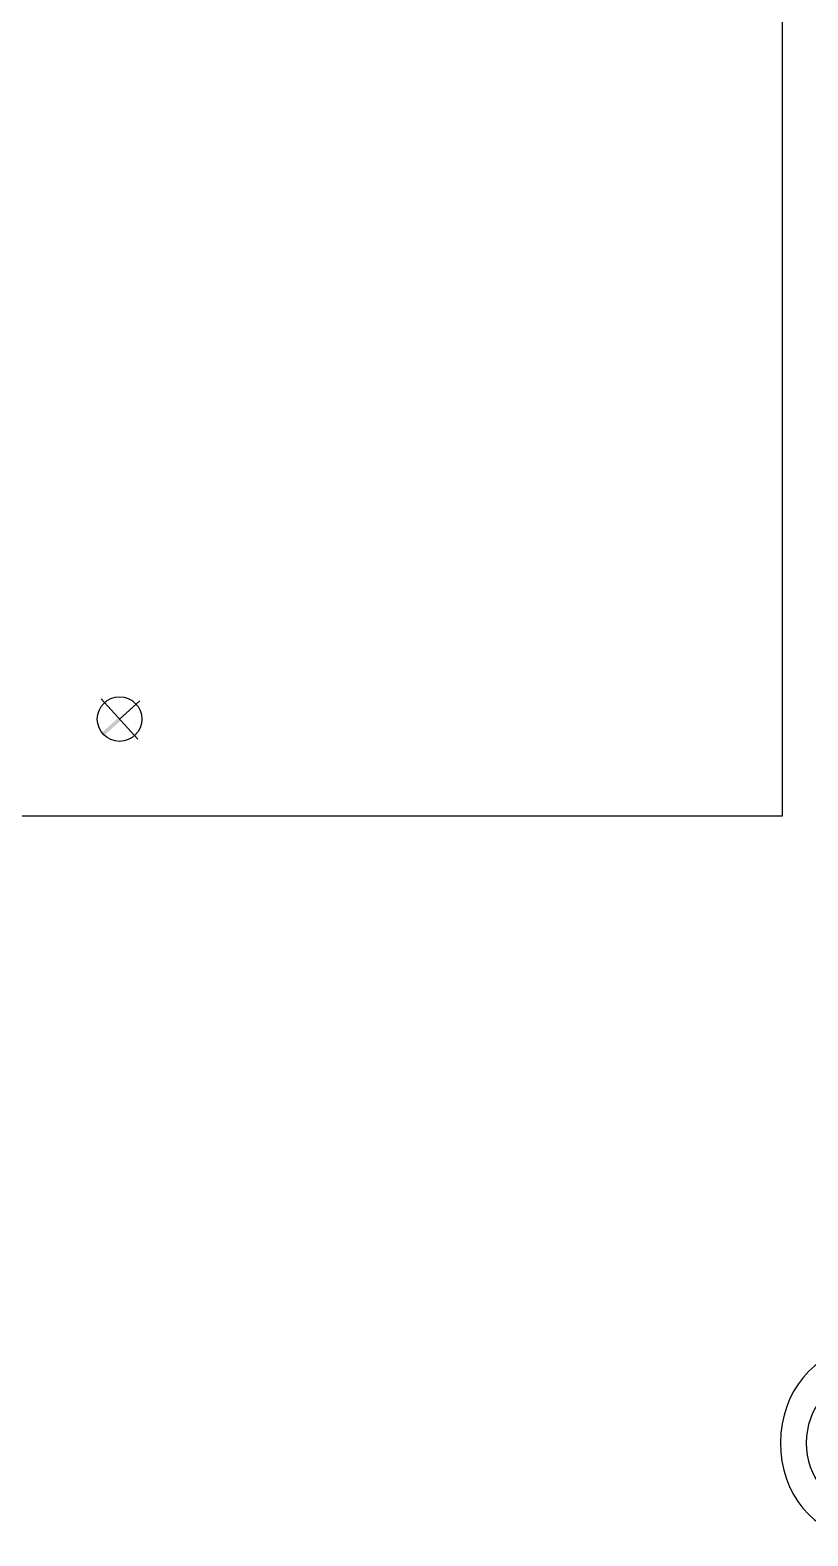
# Model space of a CAD drawing. Header units: metres. Extents: x -228 to 369, y -174 to 385.
# Drawn here: x 91.29 to 116.47, y -23.3 to 25.45 of the extents above; entities that cross this region are included whole.
import ezdxf

# ---------------------------------------------------------------- set-up
doc = ezdxf.new("R2010")
doc.units = ezdxf.units.M
doc.layers.add('070_trait-fin', color=4, linetype='Continuous')
doc.layers.add('BLC-CUI-S', color=7, linetype='Continuous')
doc.layers.add('090_repères-axes', color=230, linetype='Continuous', plot=False)
doc.layers.add('102_demol', color=10, linetype='Continuous', lineweight=5)

# ---------------------------------------------------------------- blocks, each defined once
blk = doc.blocks.new('*E65')
at = {"layer": 'BLC-CUI-S', "color": 0, "ltscale": 0.5}
for radius in [0.03, 0.02]:
    blk.add_arc((-0.400722272773641, 0.299804924347459), radius, 0.0001118675900953, 5.1867584044e-05, dxfattribs=at)
blk = doc.blocks.new('R+1 Projet')
at = {"layer": '102_demol', "xscale": 83.50075504620216, "yscale": 100.0000000000016, "zscale": 83.50075504620216, "rotation": 179.7712203175564}
blk.add_blockref('*E65', (-12.9830678209836, -0.440787466456823), dxfattribs=at)
blk = doc.blocks.new('NORD')
for p, q in [((-4.159057932500491, -1.4746853880511481), (-1.1609661512199272, -1.4746853880511481)), ((-2.660012041860209, -1.4746853880511481), (-2.660012041860209, -2.9737312786914485))]:
    blk.add_line(p, q)
blk.add_circle((-2.660012041860209, -1.4746853880511481), 1.22505730269917)
blk.add_solid([(-2.7600120418602, -0.25371634876446514), (-2.5600120418602184, -0.25371634876446514), (-2.7600120418602274, -1.4746853880511481), (-2.560012041860191, -1.4746853880511481)])

msp = doc.modelspace()

# ---------------------------------------------------------------- linework, layer by layer
at = {"layer": '090_repères-axes'}
msp.add_lwpolyline([(65.64368130270282, 35), (115.64368130270279, 35), (115.64368130270279, 0), (65.64368130270282, 0)], close=True, dxfattribs=at)

# ---------------------------------------------------------------- block references
msp.add_blockref('R+1 Projet', (97.73371392124089, 10.261591945601252))
at = {"layer": '070_trait-fin', "xscale": 0.5892211539267361, "yscale": 0.5892211539267361, "zscale": 0.5892211539267361, "rotation": 132.2354592550134}
msp.add_blockref('NORD', (92.48822946034728, 3.721290961761697), dxfattribs=at)

doc.saveas('drawing.dxf')
